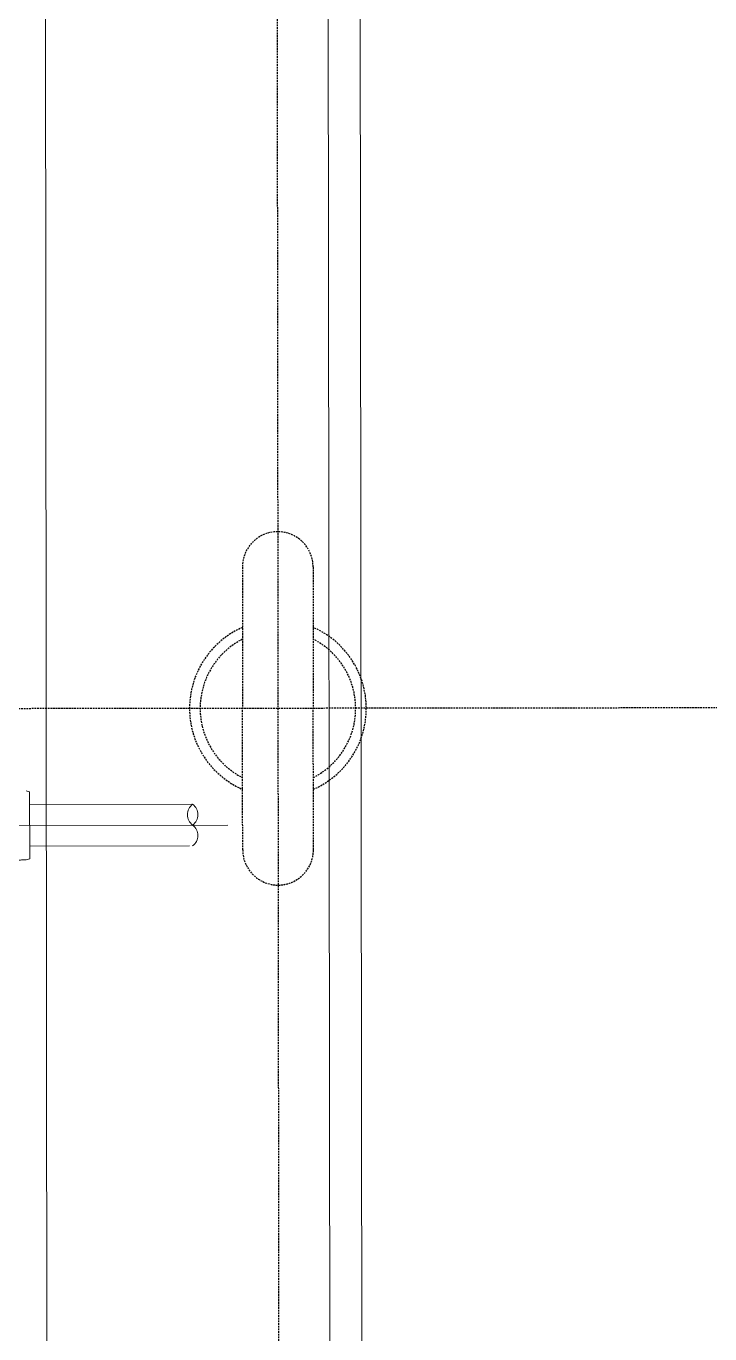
# Model space of a CAD drawing. Header units: feet. Extents: x -99009 to 3252343, y -11094690 to 9035152.
# Drawn here: x 2518127.8 to 2518224.5, y -1981285.5 to -1981100.5 of the extents above; entities that cross this region are included whole.
import ezdxf

# ---------------------------------------------------------------- set-up
doc = ezdxf.new("R2010")
doc.units = ezdxf.units.FT
doc.linetypes.add('CENTER', pattern=[2, 1.25, -0.25, 0.25, -0.25])
doc.linetypes.add('HIDDEN', pattern=[0.375, 0.25, -0.125])
for name, color, linetype in [('1', 1, 'Continuous'), ('K-CENTER', 2, 'CENTER'), ('K-LINE', 7, 'Continuous')]:
    doc.layers.add(name, color=color, linetype=linetype)

# ---------------------------------------------------------------- blocks, each defined once
blk = doc.blocks.new('lub st')
at = {"layer": 'K-LINE', "color": 2, "linetype": 'Continuous', "lineweight": 15}
for p, q in [((27283.49, 57292.22), (26024.39, 57292.22)), ((27819.89, 57287.72), (26019.89, 57287.72)), ((27551.89, 57287.72), (26019.89, 57287.72)), ((26459.89, 57130.72), (26459.89, 57273.4)), ((26456.94, 57268.18), (26456.94, 57245.37)), ((26462.84, 57245.37), (26462.84, 57267.95)), ((27779.89, 57247.72), (26219.89, 57247.72)), ((26455.13, 57245.37), (26455.03, 57244.88)), ((26464.64, 57245.37), (26455.13, 57245.37)), ((26464.75, 57244.88), (26464.64, 57245.37))]:
    blk.add_line(p, q, dxfattribs=at)
for centre, start, end in [((26458.41, 57267.3), 36.8699, 143.1301), ((26458.41, 57269.51), 216.8699, 323.1301), ((26461.36, 57267.3), 36.8699, 143.1301)]:
    blk.add_arc(centre, 1.84, start, end, dxfattribs=at)
blk.add_open_spline([(26465.29, 57242.33), (26465.29, 57242.32), (26465.29, 57242.31), (26465.28, 57242.34), (26465.27, 57242.37), (26465.25, 57242.43), (26465.22, 57242.51), (26465.18, 57242.61), (26465.14, 57242.74), (26465.08, 57242.9), (26465.03, 57243.08), (26464.97, 57243.3), (26464.91, 57243.51), (26464.87, 57243.7), (26464.84, 57243.88), (26464.8, 57244.08), (26464.78, 57244.29), (26464.76, 57244.47), (26464.75, 57244.62), (26464.75, 57244.74), (26464.75, 57244.82), (26464.75, 57244.86), (26464.75, 57244.88), (26464.75, 57244.88)], degree=3, knots=[0, 0, 0, 0, 0.005432, 0.010334, 0.025322, 0.048398, 0.079601, 0.121676, 0.171138, 0.235843, 0.307388, 0.394412, 0.486787, 0.55206, 0.617833, 0.700015, 0.779756, 0.848813, 0.90997, 0.951911, 0.982661, 0.997687, 1, 1, 1, 1], dxfattribs=at)
blk = doc.blocks.new('G$C8031A418')
at = {"layer": 'K-CENTER', "color": 1, "linetype": 'HIDDEN'}
for p, q in [((2800, -1864.17), (2800, -2560.15)), ((2489.85, -2250), (3110.15, -2250))]:
    blk.add_line(p, q, dxfattribs=at)
at = {"layer": 'K-LINE', "color": 1, "linetype": 'HIDDEN'}
for p, q in [((2780, -2245), (2800, -2245)), ((2820, -2245), (2800, -2245)), ((2780, -2255), (2800, -2255)), ((2820, -2255), (2800, -2255))]:
    blk.add_line(p, q, dxfattribs=at)
blk.add_circle((2800, -2250), 281, dxfattribs=at)
for centre, radius, start, end in [((2800, -2250), 12.5, 23.5782, 156.4218), ((2800, -2250), 11, 27.0357, 152.9643), ((2780, -2250), 5, 90, 270), ((2820, -2250), 5, 270, 90), ((2800, -2250), 12.5, 203.5782, 336.4218), ((2800, -2250), 11, 207.0357, 332.9643)]:
    blk.add_arc(centre, radius, start, end, dxfattribs=at)

msp = doc.modelspace()

# ---------------------------------------------------------------- linework, layer by layer
at = {"layer": '1'}
msp.add_arc((2520410.24778, -1978395.99612), 100000, 84.1346387202, 194.3871675539, dxfattribs=at)

# ---------------------------------------------------------------- block references
at = {"layer": 'K-LINE', "color": 1, "linetype": 'HIDDEN', "lineweight": 15, "rotation": 270.0650517140735}
msp.add_blockref('lub st', (2460852.96034, -1954818.71445), dxfattribs=at)
at = {"layer": 'K-LINE', "color": 3, "linetype": 'Continuous', "lineweight": 25, "rotation": 270.0650517140735}
msp.add_blockref('G$C8031A418', (2520410.24608, -1978394.49612), dxfattribs=at)

doc.saveas('drawing.dxf')
